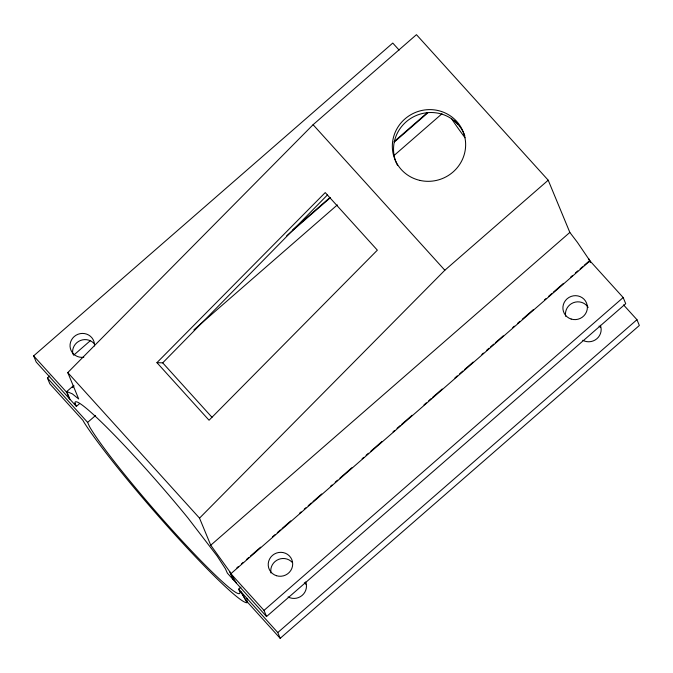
<?xml version="1.0" encoding="UTF-8"?>
<svg xmlns="http://www.w3.org/2000/svg" width="673" height="673" viewBox="0 0 673 673"><rect width="100%" height="100%" fill="white"/><g stroke="black" fill="none" stroke-linecap="round" stroke-linejoin="round"><path stroke-width="1.01" d="M74.425 404.212L74.981 403.228A116.589 9.355 48.9 0 1 187.927 517.949L217.043 555.89L225.371 568.677L227.381 573.16L266.55 616.552L625.722 303.7L623.173 297.542L589.994 260.905L577.409 242.356L569.846 232.429L548.209 180.204L416.452 34.668L313.088 124.707L67.771 372.598L78.699 398.98L72.247 393.798L66.745 391.551L66.787 392.452L69.319 398.593L76.402 406.399L79.574 403.64M156.935 362.654L209.051 420.23L377.351 250.163L325.236 192.587L156.935 362.654L162.706 362.856L327.372 195.002M236.4 583.121L229.661 571.503L210.75 545.214L199.528 518.134L444.845 270.235L548.209 180.204M69.319 398.593L36.207 362.04L33.65 355.874L392.771 43.064L399.114 50.071M240.993 587.092L238.612 589.161L246.915 598.331L247.176 602.655A129.174 10.373 48.9 0 1 174.702 534.379A129.174 10.373 48.9 0 1 84.26 422.711L82.914 420.331L49.827 383.812L47.438 378.041L49.819 375.971M73.601 355.251L90.249 340.757M73.879 385.343L66.745 391.551L69.933 399.257M72.339 387.623L73.921 386.243M292.738 229.897L329.963 197.475M394.109 141.599L427.372 112.635M286.715 235.76L330.275 197.82M394.42 141.944L427.683 112.98M238.612 589.161L239.924 592.089A116.589 9.355 48.9 0 1 175.779 534.025A116.589 9.355 48.9 0 1 89.534 426.632L87.633 422.4L95.566 415.502M193.858 329.879L337.341 204.903M394.412 155.185L441.976 113.762M210.75 545.214L569.846 232.429M236.854 567.869L238.435 566.489M241.607 563.73L243.197 562.35M246.368 559.583L248.741 557.513M250.331 556.134L260.636 547.157M272.531 536.793L274.912 534.724M277.284 532.654L280.456 529.887M282.046 528.507L290.77 520.91M299.485 513.314L301.075 511.934M304.246 509.167L305.828 507.787M308.209 505.717L311.38 502.95M312.97 501.57L321.686 493.974M330.409 486.377L331.999 484.997M335.171 482.238L337.543 480.16M339.924 478.091L351.819 467.735M362.124 458.75L363.714 457.371M366.087 455.301L368.468 453.232M370.848 451.154L381.944 441.488M393.049 431.822L394.63 430.442M397.011 428.365L400.183 425.605M401.773 424.226L412.078 415.249M423.973 404.885L426.346 402.816M428.726 400.746L431.107 398.668M432.689 397.289L442.203 389.002M454.889 377.948L457.27 375.879M459.651 373.809L462.822 371.05M464.404 369.662L473.127 362.066M481.851 354.469L483.433 353.089M486.604 350.33L488.985 348.252M490.567 346.873L493.738 344.113M495.328 342.734L503.253 335.827M512.767 327.541L514.357 326.153M517.529 323.393L519.909 321.324M522.282 319.246L533.386 309.58M544.482 299.914L546.072 298.534M548.453 296.457L551.624 293.697M553.206 292.318L563.511 283.341M570.654 277.125L572.235 275.745M575.407 272.977L577.787 270.908M580.168 268.838L582.54 266.76M584.13 265.381L589.683 260.544M233.438 579.907L230.856 573.724L589.994 260.905M266.55 616.552L264.001 610.394L623.173 297.542M636.961 319.7L639.35 325.48L280.178 638.332L277.789 632.553L636.961 319.7L623.551 304.903M313.088 124.707L444.845 270.235M162.706 362.856L212.012 417.31M67.771 372.598L199.528 518.134M33.65 355.874L66.787 392.452M47.438 378.041L87.633 422.4M230.856 573.724L264.001 610.394M246.915 598.331L277.789 632.553M247.084 601.712L280.178 638.332M240.404 591.138L247.176 602.655L241.262 592.089M74.981 403.228L76.402 406.399M588.757 258.718L590.356 262.571M229.661 571.503L232.858 579.209M397.642 165.566A36.822 35.694 -22.5 0 1 415.746 115.731A36.822 35.694 -22.5 0 1 464.841 135.938M454.485 120.627A116.589 9.355 48.9 0 1 458.372 124.505M83.814 357.245A12.299 11.921 -22.5 0 1 70.051 346.385A12.299 11.921 -22.5 0 1 82.333 333.421A12.299 11.921 -22.5 0 1 94.489 345.972M72.81 354.107A12.299 11.921 -22.5 0 1 94.069 343.516M565.673 316.335A12.299 11.921 -22.5 0 1 588.194 307.418M270.983 573.001A12.299 11.921 -22.5 0 1 292.242 562.409M465.035 137.755A116.589 9.355 48.9 0 1 451.381 118.355M599.029 326.111A12.299 11.921 -22.5 0 1 600.56 327.532M304.331 582.768A12.299 11.921 -22.5 0 1 305.87 584.189M600.358 325.269A12.299 11.921 -22.5 0 1 582.751 340.277M305.66 581.926A12.299 11.921 -22.5 0 1 288.061 596.934M419.935 180.406A36.822 35.694 -22.5 0 0 464.277 135.004A36.822 35.694 -22.5 0 0 402.748 120.997A36.822 35.694 -22.5 0 0 419.935 180.406M571.15 319.052A12.299 11.921 -22.5 0 0 587.159 305.105A12.299 11.921 -22.5 0 0 567.112 298.778A12.299 11.921 -22.5 0 0 571.15 319.052M276.46 575.709A12.299 11.921 -22.5 0 0 292.469 561.762A12.299 11.921 -22.5 0 0 272.422 555.435A12.299 11.921 -22.5 0 0 276.46 575.709"/></g></svg>
